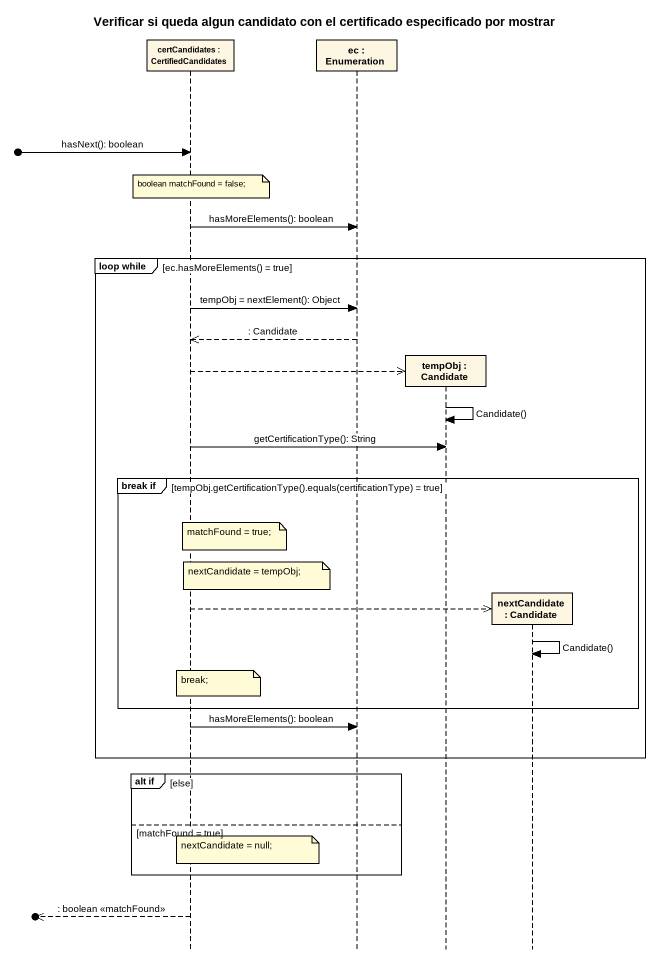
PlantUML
@startuml
title Verificar si queda algun candidato con el certificado especificado por mostrar
hide footbox
participant "certCandidates : CertifiedCandidates" as certCandidates
participant "ec : Enumeration" as ec
participant "tempObj : Candidate" as tempObj
participant "nextCandidate : Candidate" as nextCandidate

[o-> certCandidates : hasNext(): boolean
note over certCandidates : boolean matchFound = false;
certCandidates -> ec : hasMoreElements(): boolean
group loop while [ec.hasMoreElements() = true]
  certCandidates -> ec : tempObj = nextElement(): Object
  ec -->> certCandidates : : Candidate
  certCandidates -->> tempObj **
  tempObj -> tempObj : Candidate()
  certCandidates -> tempObj : getCertificationType(): String
  group break if [tempObj.getCertificationType().equals(certificationType) = true]
    note over certCandidates : matchFound = true;
    note over certCandidates : nextCandidate = tempObj;
    certCandidates -->> nextCandidate **
    nextCandidate -> nextCandidate : Candidate()
    note over certCandidates : break;
  end
  certCandidates -> ec : hasMoreElements(): boolean
end
group alt if [else]
else matchFound = true
  note over certCandidates : nextCandidate = null;
end
[o<<-- certCandidates : : boolean <<matchFound>>
@enduml
